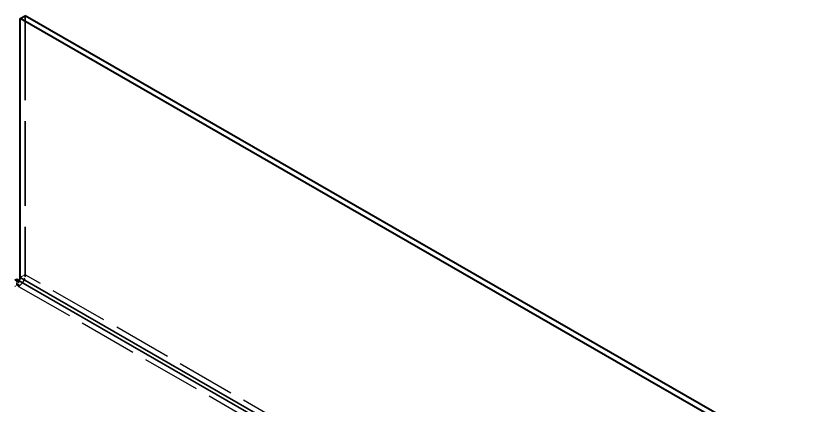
# Model space of a CAD drawing. Header units: millimetres. Extents: x 0 to 1188, y 0 to 840.
# Drawn here: x 1034.2 to 1116.6, y 709.9 to 750.8 of the extents above; entities that cross this region are included whole.
import ezdxf

# ---------------------------------------------------------------- set-up
doc = ezdxf.new("R2010")
doc.units = ezdxf.units.MM
doc.header["$LTSCALE"] = 2
doc.linetypes.add('DASHED', pattern=[0.2067, 0.1654, -0.0413])
for name, color, linetype, lineweight in [('가려진 것(ISO)', 2, 'DASHED', 35), ('가려진 좁은 것(ISO)', 2, 'DASHED', 25), ('가시적인 것(ISO)', 3, 'Continuous', 40), ('가시적인 좁은 것(ISO)', 3, 'Continuous', 35)]:
    doc.layers.add(name, color=color, linetype=linetype, lineweight=lineweight)

msp = doc.modelspace()

# ---------------------------------------------------------------- linework, layer by layer
at = {"layer": '가려진 것(ISO)', "ltscale": 26.810192}
msp.add_line((1035.167, 750.756), (1035.167, 723.573), dxfattribs=at)
at = {"layer": '가려진 것(ISO)', "ltscale": 0.714161}
for p, q in [((1034.262, 723.075), (1034.262, 722.462)), ((1034.46, 722.961), (1034.46, 722.348))]:
    msp.add_line(p, q, dxfattribs=at)
at = {"layer": '가려진 것(ISO)', "ltscale": 0.266872}
for p, q in [((1034.064, 722.348), (1034.262, 722.462)), ((1034.262, 722.462), (1034.46, 722.348))]:
    msp.add_line(p, q, dxfattribs=at)
at = {"layer": '가려진 것(ISO)', "ltscale": 1.495845}
msp.add_ellipse((1034.46, 723.166), major_axis=(-0.499, -0.867), ratio=0.578093, start_param=0.783464, end_param=2.354261, dxfattribs=at)
at = {"layer": '가려진 좁은 것(ISO)', "ltscale": 0.714161}
msp.add_line((1035.167, 723.573), (1034.637, 723.267), dxfattribs=at)
at = {"layer": '가려진 좁은 것(ISO)', "ltscale": 18.58082}
for p, q in [((1116.64, 676.656), (1035.167, 723.573)), ((1034.46, 722.348), (1115.933, 675.431))]:
    msp.add_line(p, q, dxfattribs=at)
at = {"layer": '가시적인 것(ISO)'}
for p, q in [((1034.637, 750.451), (1035.167, 750.756)), ((1116.64, 703.839), (1035.167, 750.756)), ((1034.637, 723.267), (1034.637, 750.451)), ((1116.11, 703.534), (1034.637, 750.451)), ((1034.262, 723.075), (1034.064, 722.961)), ((1034.46, 722.961), (1034.262, 723.075))]:
    msp.add_line(p, q, dxfattribs=at)
msp.add_ellipse((1034.46, 723.166), major_axis=(0.125, 0.217), ratio=0.578093, start_param=3.925057, end_param=5.495853, dxfattribs=at)
at = {"layer": '가시적인 좁은 것(ISO)'}
for p, q in [((1087.557, 692.385), (1034.46, 722.961)), ((1034.637, 723.267), (1087.911, 692.589))]:
    msp.add_line(p, q, dxfattribs=at)

doc.saveas('drawing.dxf')
